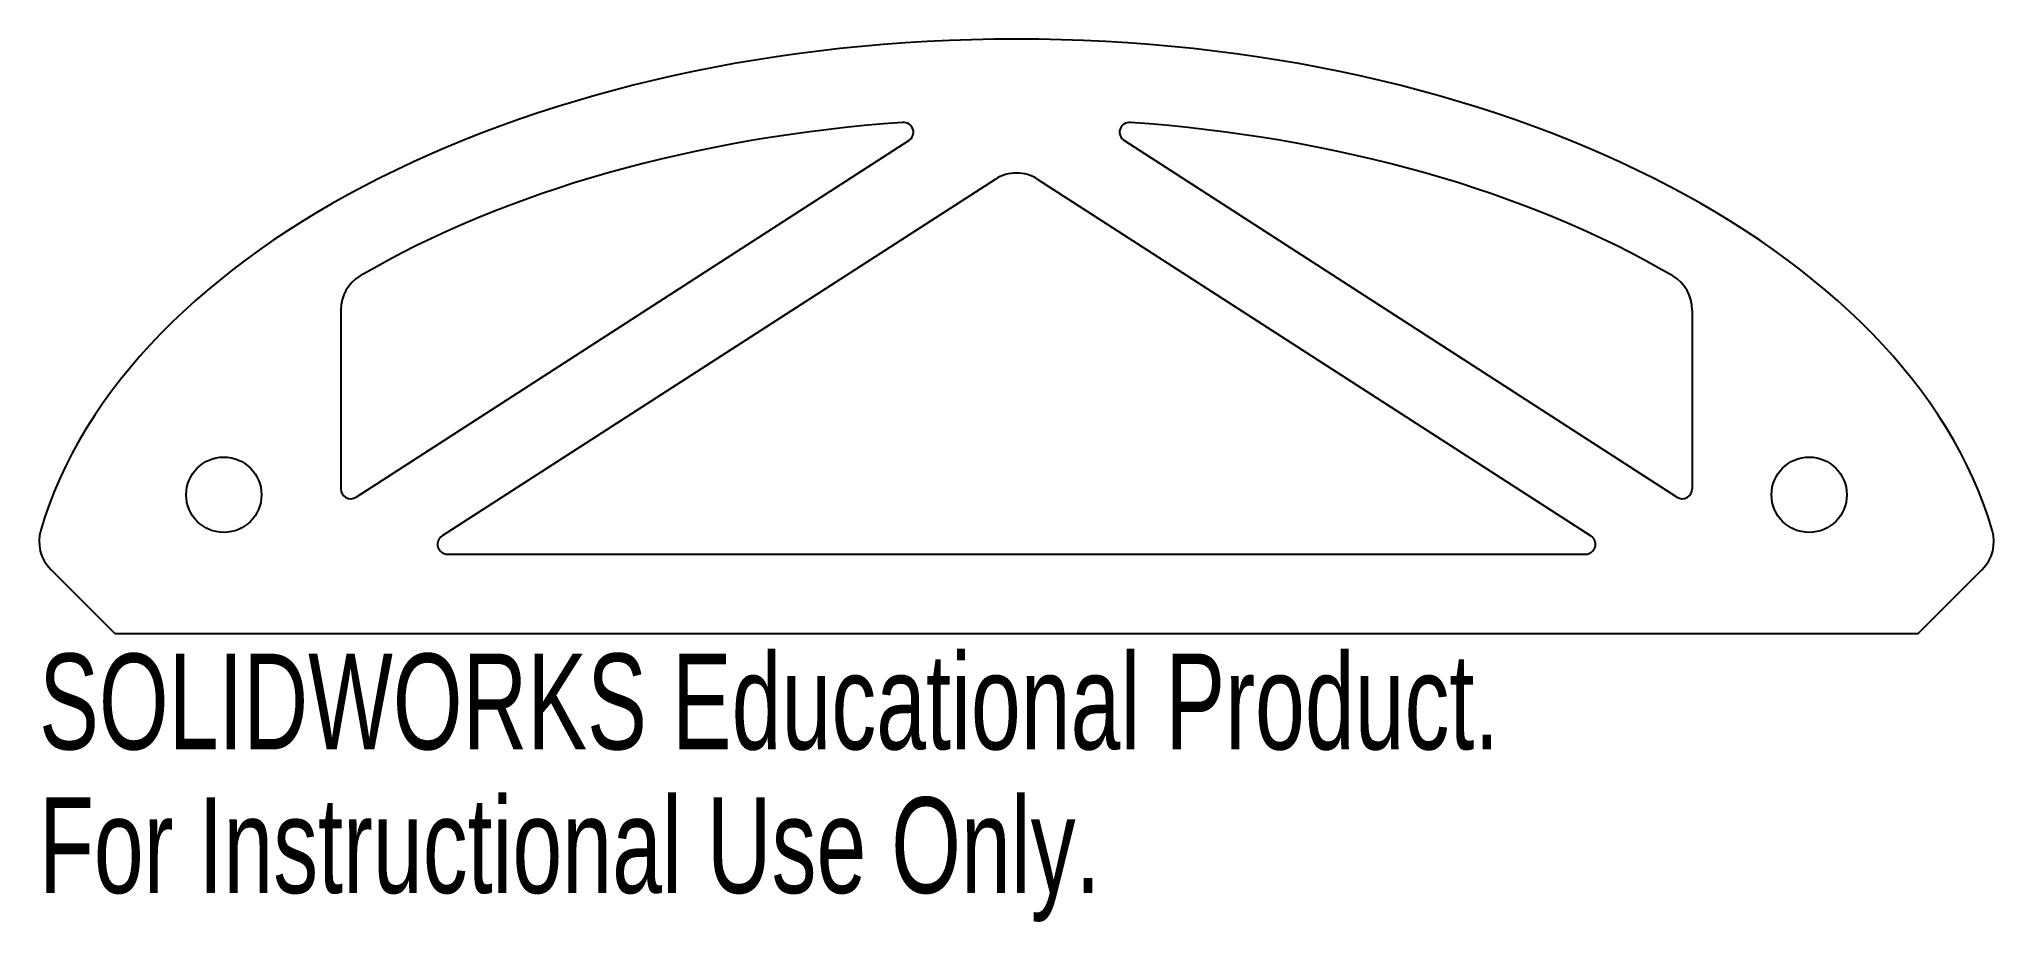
# Model space of a CAD drawing. Header units: millimetres. Extents: x 0.7 to 99.3, y -14.6 to 30.
import ezdxf

# ---------------------------------------------------------------- set-up
doc = ezdxf.new("R2010")
doc.units = ezdxf.units.MM
doc.styles.add('SLDTEXTSTYLE0', font='TXT', dxfattribs={"width": 0.7})

msp = doc.modelspace()

# ---------------------------------------------------------------- linework, layer by layer
at = {"color": 7, "linetype": 'Continuous', "lineweight": 25}
for p, q in [((16.671, 6.878), (44.572, 24.878)), ((83.329, 6.878), (55.428, 24.878)), ((48.916, 22.92), (21.015, 4.92)), ((51.084, 22.92), (78.985, 4.92)), ((15.9, 16.323), (15.9, 7.298)), ((84.1, 16.323), (84.1, 7.298)), ((21.286, 4), (78.714, 4)), ((4.5, 0), (1.265, 3.235)), ((95.5, 0), (98.735, 3.235)), ((4.5, 0), (95.5, 0))]:
    msp.add_line(p, q, dxfattribs=at)
for centre in [(10, 7), (90, 7)]:
    msp.add_circle(centre, 1.9, dxfattribs=at)
for centre, radius, start, end in [((44.301, 25.298), 0.5, 302.82854, 94.06193), ((55.699, 25.298), 0.5, 85.93807, 237.17146), ((50, 21.24), 2, 57.17146, 122.82854), ((17.9, 16.323), 2, 120.37434, 180), ((82.1, 16.323), 2, 0, 59.62566), ((16.4, 7.298), 0.5, 180, 302.82854), ((83.6, 7.298), 0.5, 237.17146, 0), ((2.679, 4.649), 2, 163.61139, 225), ((97.321, 4.649), 2, 315, 16.38861), ((21.286, 4.5), 0.5, 122.82854, 270), ((78.714, 4.5), 0.5, 270, 57.17146)]:
    msp.add_arc(centre, radius, start, end, dxfattribs=at)
for major_axis, ratio, start_param, end_param in [((-50, 0), 0.6, 3.316255, 6.108523), ((-46, 0), 0.565217, 4.837373, 5.515919), ((-46, 0), 0.565217, 3.908859, 4.587405)]:
    msp.add_ellipse((50, 0), major_axis=major_axis, ratio=ratio, start_param=start_param, end_param=end_param, dxfattribs=at)

# ---------------------------------------------------------------- texts
at = {"color": 7, "linetype": 'Continuous', "char_height": 4.83362, "attachment_point": 1, "style": 'SLDTEXTSTYLE0'}
for s, insert in [('SOLIDWORKS Educational Product.', (0.679, -1.02)), ('For Instructional Use Only.', (0.679, -8.27))]:
    msp.add_mtext(s, dxfattribs=dict(at, insert=insert))

doc.saveas('drawing.dxf')
